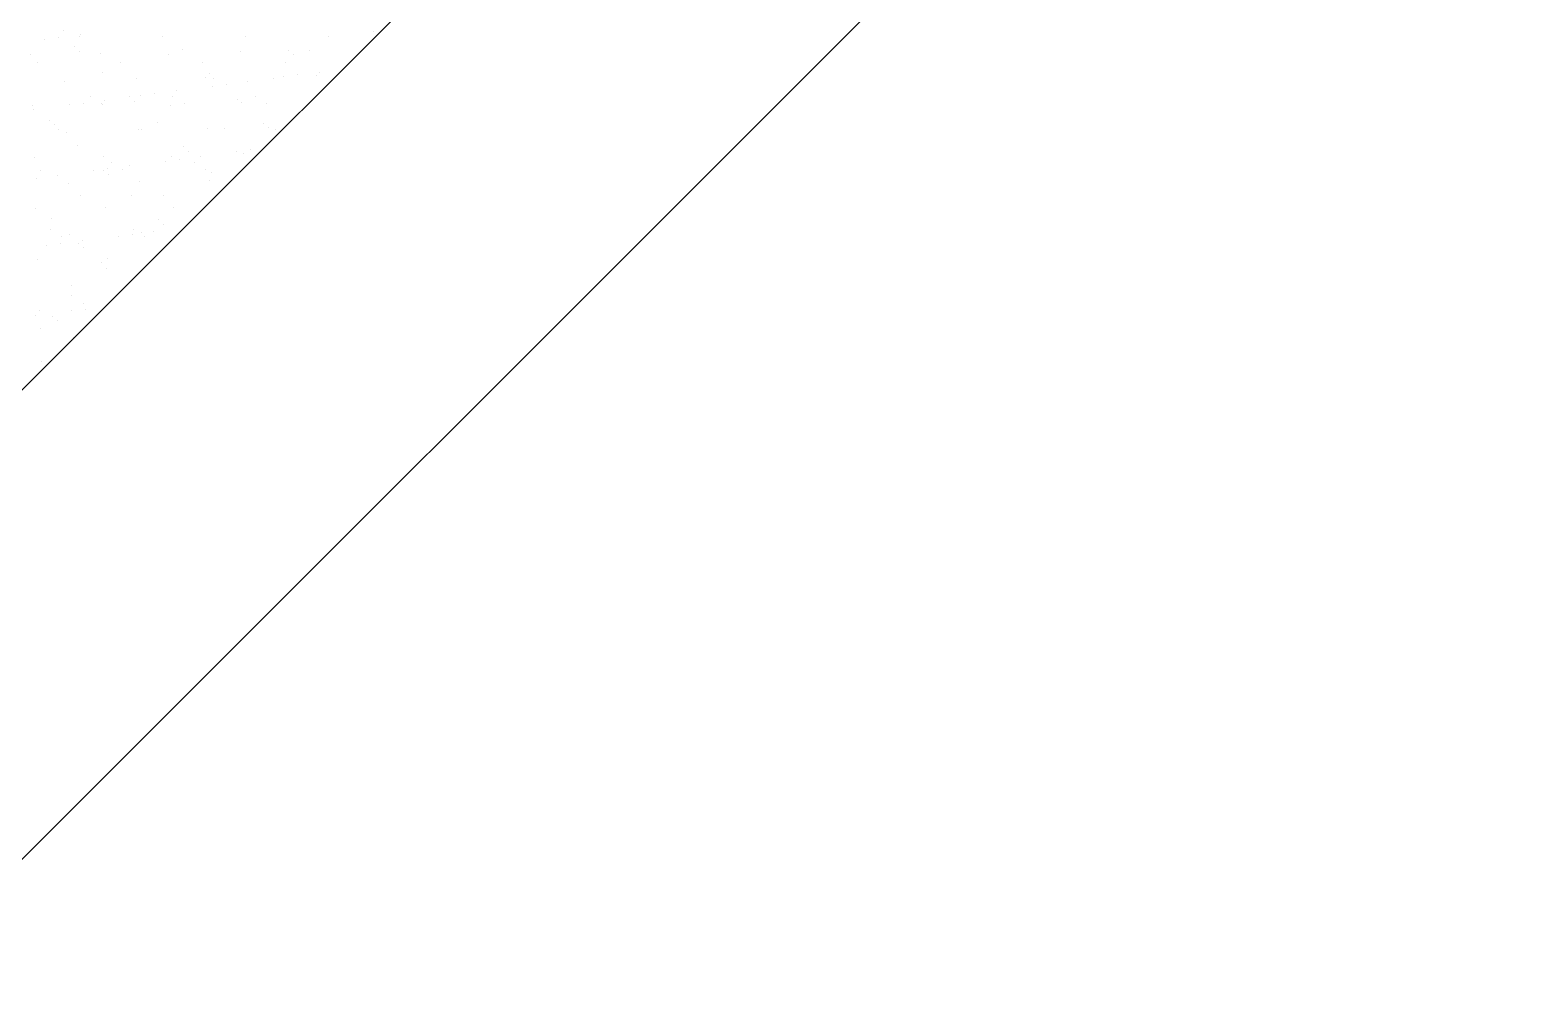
# Model space of a CAD drawing. Header units: millimetres. Extents: x 89805 to 1757503, y 48266 to 267832.
# Drawn here: x 951972 to 952539, y 126220 to 126582 of the extents above; entities that cross this region are included whole.
import ezdxf

# ---------------------------------------------------------------- set-up
doc = ezdxf.new("R2010")
doc.units = ezdxf.units.MM
doc.header["$LTSCALE"] = 1000
doc.layers.add('G-装饰造型轮廓线', color=3, linetype='Continuous')

msp = doc.modelspace()

# ---------------------------------------------------------------- linework, layer by layer
at = {"color": 8, "ltscale": 0.7}
for p, q in [((951984.2, 126581.53), (951984.2, 126581.53)), ((951990.74, 126579.77), (951990.74, 126579.77)), ((952101.15, 126581.05), (952101.15, 126581.05)), ((951977.4, 126578.02), (951977.4, 126578.02)), ((951982.61, 126578.7), (951982.61, 126578.7)), ((951988.63, 126575.19), (951988.63, 126575.19)), ((951990.47, 126573.5), (951990.47, 126573.5)), ((951990.57, 126578.96), (951990.57, 126578.96)), ((952021.71, 126579.02), (952021.71, 126579.02)), ((952029.23, 126574.31), (952029.23, 126574.31)), ((952052.86, 126579.07), (952052.86, 126579.07)), ((952069.25, 126573.96), (952069.25, 126573.96)), ((952077.08, 126573.79), (952077.08, 126573.79)), ((952084, 126579.13), (952084, 126579.13)), ((951972.14, 126572.27), (951972.14, 126572.27)), ((951974.61, 126569.23), (951974.61, 126569.23)), ((951998.32, 126572.61), (951998.32, 126572.61)), ((952005.75, 126569.29), (952005.75, 126569.29)), ((952023.9, 126572.48), (952023.9, 126572.48)), ((952036.9, 126569.35), (952036.9, 126569.35)), ((952050.91, 126573.46), (952050.91, 126573.46)), ((952068.04, 126569.4), (952068.04, 126569.4)), ((952071.09, 126572.27), (952071.09, 126572.27)), ((951984.83, 126562.26), (951984.83, 126562.26)), ((951999.17, 126565.53), (951999.17, 126565.53)), ((952011.84, 126563.23), (952011.84, 126563.23)), ((952038.01, 126563.56), (952038.01, 126563.56)), ((952039.19, 126565.19), (952039.19, 126565.19)), ((952041.03, 126563.5), (952041.03, 126563.5)), ((952053.79, 126562.18), (952053.79, 126562.18)), ((952063.59, 126563.44), (952063.59, 126563.44)), ((952067.38, 126563.97), (952067.38, 126563.97)), ((952072.58, 126564.65), (952072.58, 126564.65)), ((952079.79, 126564.3), (952079.79, 126564.3)), ((952080.71, 126565.72), (952080.71, 126565.72)), ((951994.43, 126556.61), (951994.43, 126556.61)), ((952013.54, 126556.88), (952013.54, 126556.88)), ((952018.75, 126557.57), (952018.75, 126557.57)), ((952025.57, 126556.66), (952025.57, 126556.66)), ((952026.87, 126558.64), (952026.87, 126558.64)), ((952040.46, 126560.43), (952040.46, 126560.43)), ((952045.66, 126561.11), (952045.66, 126561.11)), ((952056.72, 126556.72), (952056.72, 126556.72)), ((951972.77, 126553), (951972.77, 126553)), ((951973.04, 126551.55), (951973.04, 126551.55)), ((951986.62, 126553.34), (951986.62, 126553.34)), ((951991.83, 126554.02), (951991.83, 126554.02)), ((951998.65, 126553.92), (951998.65, 126553.92)), ((951998.95, 126553.34), (951998.95, 126553.34)), ((951999.96, 126555.09), (951999.96, 126555.09)), ((952009.12, 126556.41), (952009.12, 126556.41)), ((952010.97, 126554.72), (952010.97, 126554.72)), ((952024.53, 126553.22), (952024.53, 126553.22)), ((952029.79, 126553.98), (952029.79, 126553.98)), ((952049.73, 126555.53), (952049.73, 126555.53)), ((952051.54, 126554.19), (952051.54, 126554.19)), ((952060.93, 126554.03), (952060.93, 126554.03)), ((951979.06, 126547.63), (951979.06, 126547.63)), ((951980.91, 126545.94), (951980.91, 126545.94)), ((952019.67, 126546.75), (952019.67, 126546.75)), ((952059.68, 126546.4), (952059.68, 126546.4)), ((951982.69, 126544.19), (951982.69, 126544.19)), ((951985.46, 126542.99), (951985.46, 126542.99)), ((952012.47, 126543.96), (952012.47, 126543.96)), ((952013.83, 126544.25), (952013.83, 126544.25)), ((952038.64, 126544.3), (952038.64, 126544.3)), ((952044.97, 126544.3), (952044.97, 126544.3)), ((952061.52, 126544.72), (952061.52, 126544.72)), ((952064.22, 126544.17), (952064.22, 126544.17)), ((951989.61, 126537.97), (951989.61, 126537.97)), ((951999.58, 126534.07), (951999.58, 126534.07)), ((952025.16, 126533.95), (952025.16, 126533.95)), ((952029.62, 126537.63), (952029.62, 126537.63)), ((952031.46, 126535.94), (952031.46, 126535.94)), ((952036.09, 126533.96), (952036.09, 126533.96)), ((952049.68, 126535.75), (952049.68, 126535.75)), ((952052.17, 126534.92), (952052.17, 126534.92)), ((952054.88, 126536.43), (952054.88, 126536.43)), ((951973.4, 126533.74), (951973.4, 126533.74)), ((951975.58, 126528.82), (951975.58, 126528.82)), ((951995.84, 126528.66), (951995.84, 126528.66)), ((951999.56, 126528.85), (951999.56, 126528.85)), ((952001.05, 126529.35), (952001.05, 126529.35)), ((952002.51, 126531.56), (952002.51, 126531.56)), ((952006.73, 126528.88), (952006.73, 126528.88)), ((952009.18, 126530.42), (952009.18, 126530.42)), ((952022.76, 126532.2), (952022.76, 126532.2)), ((952027.96, 126532.89), (952027.96, 126532.89)), ((952033.65, 126531.62), (952033.65, 126531.62)), ((952037.87, 126528.93), (952037.87, 126528.93)), ((951974.13, 126525.8), (951974.13, 126525.8)), ((951982.26, 126526.87), (951982.26, 126526.87)), ((951986.09, 126523.72), (951986.09, 126523.72)), ((952001.4, 126527.16), (952001.4, 126527.16)), ((952013.1, 126524.69), (952013.1, 126524.69)), ((952039.27, 126525.03), (952039.27, 126525.03)), ((952040.16, 126527.97), (952040.16, 126527.97)), ((951990.77, 126519.15), (951990.77, 126519.15)), ((952010.1, 126519.19), (952010.1, 126519.19)), ((952021.91, 126519.21), (952021.91, 126519.21)), ((951974.03, 126514.47), (951974.03, 126514.47)), ((952000.21, 126514.8), (952000.21, 126514.8)), ((952025.79, 126514.68), (952025.79, 126514.68)), ((951979.44, 126506.47), (951979.44, 126506.47)), ((951980.04, 126510.41), (951980.04, 126510.41)), ((952010.59, 126506.52), (952010.59, 126506.52)), ((952013.73, 126505.43), (952013.73, 126505.43)), ((952018.4, 126505.74), (952018.4, 126505.74)), ((952020.06, 126510.07), (952020.06, 126510.07)), ((952021.9, 126508.38), (952021.9, 126508.38)), ((951978.14, 126500.44), (951978.14, 126500.44)), ((951983.35, 126501.12), (951983.35, 126501.12)), ((951983.66, 126503.78), (951983.66, 126503.78)), ((951986.72, 126504.45), (951986.72, 126504.45)), ((951989.99, 126501.29), (951989.99, 126501.29)), ((951991.48, 126502.19), (951991.48, 126502.19)), ((952005.06, 126503.98), (952005.06, 126503.98)), ((952010.27, 126504.67), (952010.27, 126504.67)), ((952014.8, 126503.84), (952014.8, 126503.84)), ((951974.66, 126495.2), (951974.66, 126495.2)), ((951991.84, 126499.6), (951991.84, 126499.6)), ((951998.84, 126494.11), (951998.84, 126494.11)), ((952000.84, 126495.53), (952000.84, 126495.53)), ((952000.54, 126491.63), (952000.54, 126491.63)), ((951987.35, 126485.18), (951987.35, 126485.18)), ((951987.52, 126481.43), (951987.52, 126481.43)), ((951991.74, 126478.74), (951991.74, 126478.74)), ((951973.78, 126473.97), (951973.78, 126473.97)), ((951975.29, 126475.93), (951975.29, 126475.93)), ((951980.43, 126473.73), (951980.43, 126473.73)), ((951982.27, 126472.05), (951982.27, 126472.05)), ((951987.36, 126475.76), (951987.36, 126475.76)), ((951992.57, 126476.45), (951992.57, 126476.45)), ((951975.78, 126469.01), (951975.78, 126469.01)), ((951987.98, 126465.92), (951987.98, 126465.92)), ((951975.92, 126456.66), (951975.92, 126456.66))]:
    msp.add_line(p, q, dxfattribs=at)
at = {"color": 3, "ltscale": 0.7}
msp.add_lwpolyline([(954986.89, 129676.28), (950842.57, 125532.01), (950948.63, 125425.94), (955199.02, 129676.28)], dxfattribs=at)
at = {"layer": 'G-装饰造型轮廓线', "color": 7, "ltscale": 0.7}
msp.add_lwpolyline([(955375.8, 129676.28), (951037.02, 125337.55), (950842.57, 125532.01)], dxfattribs=at)

doc.saveas('drawing.dxf')
